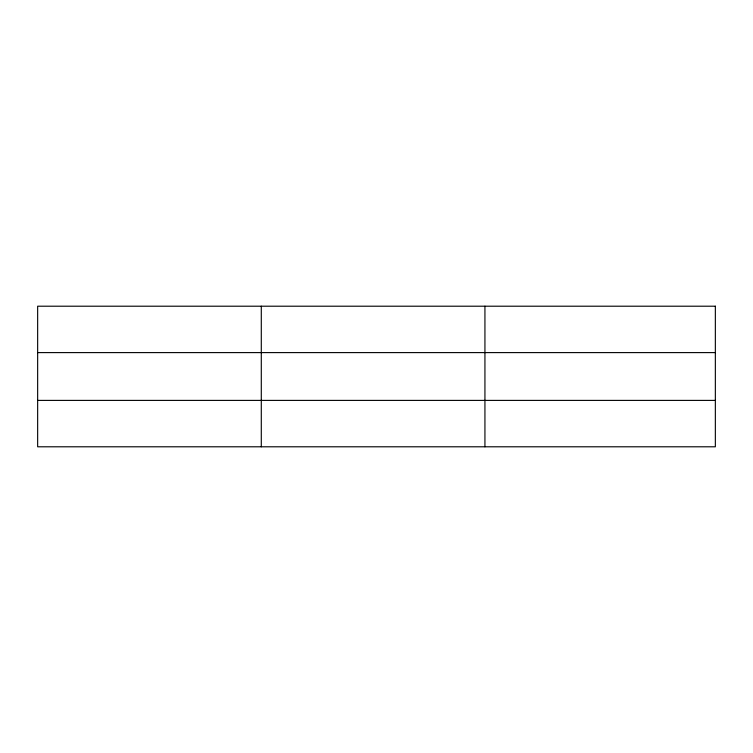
<?xml version="1.0" encoding="UTF-8"?>
<svg xmlns="http://www.w3.org/2000/svg" width="753" height="753" viewBox="0 0 753 753"><rect width="100%" height="100%" fill="white"/><g stroke="black" fill="none" stroke-linecap="round" stroke-linejoin="round"><path stroke-width="1.13" d="M261.291 446.793L261.291 306.207M484.932 446.793L484.932 306.207M37.65 352.602L715.35 352.602M37.65 400.398L715.35 400.398M715.35 306.207L37.65 306.207L37.65 446.793L715.35 446.793L715.35 306.207"/></g></svg>
